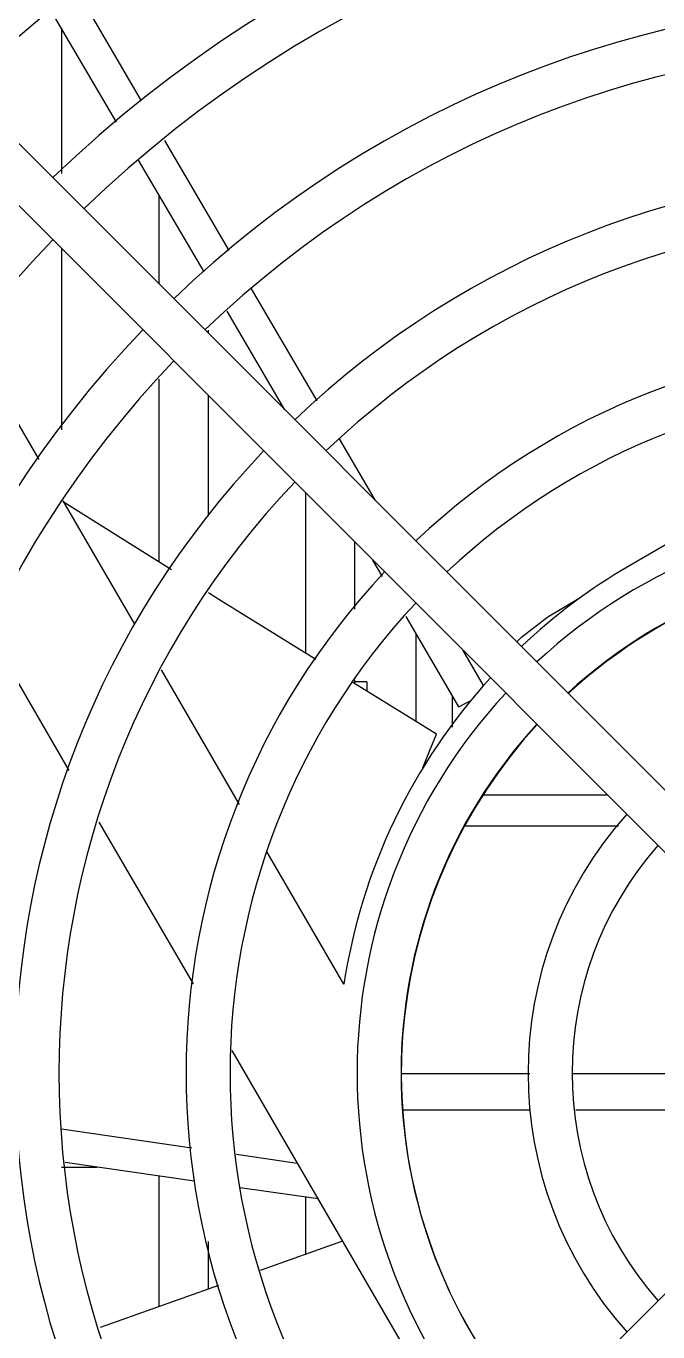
# Model space of a CAD drawing. Header units: millimetres. Extents: x -3 to 101, y -1 to 134.
# Drawn here: x 6.65 to 9.23, y 37.64 to 42.98 of the extents above; entities that cross this region are included whole.
import ezdxf

# ---------------------------------------------------------------- set-up
doc = ezdxf.new("R2010")
doc.units = ezdxf.units.MM

msp = doc.modelspace()

# ---------------------------------------------------------------- linework, layer by layer
for p, q in [((5.5102, 43.6071), (9.6465, 39.4708)), ((5.3829, 43.4798), (9.5193, 39.3435)), ((7.1181, 42.6768), (6.8549, 43.1261)), ((7.0148, 42.5896), (6.7459, 43.0483)), ((6.79, 42.9732), (6.79, 42.3796)), ((7.477, 42.064), (7.2132, 42.5145)), ((7.374, 41.9766), (7.1059, 42.4341)), ((7.19, 41.9273), (7.19, 42.2906)), ((6.79, 42.0727), (6.79, 41.3314)), ((7.8366, 41.45), (7.5683, 41.9081)), ((7.7044, 41.4129), (7.4678, 41.8165)), ((7.39, 41.7387), (7.39, 41.7273)), ((6.6986, 41.2093), (6.4154, 41.6964)), ((7.19, 40.79), (7.19, 41.5387)), ((10.3687, 41.5038), (9.1116, 40.7729)), ((7.39, 41.4727), (7.39, 40.9786)), ((8.0754, 41.0419), (7.9282, 41.2935)), ((7.79, 40.4168), (7.79, 41.0727)), ((7.0901, 40.536), (6.7966, 41.0407)), ((7.2401, 40.7587), (6.8009, 41.0333)), ((7.99, 40.8727), (7.99, 40.5968)), ((8.1043, 40.7306), (8.0647, 40.798)), ((8.4168, 40.1972), (8.2003, 40.5667)), ((6.4911, 40.5051), (6.821, 39.9377)), ((8.24, 40.4989), (8.24, 40.1379)), ((8.5179, 40.2854), (8.4342, 40.4285)), ((7.5187, 39.7988), (7.199, 40.3486)), ((8.3247, 40.0854), (7.9832, 40.2971)), ((7.99, 40.3082), (7.99, 40.2929)), ((8.04, 40.3), (7.99, 40.3)), ((8.04, 40.3), (8.04, 40.2619)), ((8.39, 40.1141), (8.39, 40.243)), ((8.4168, 40.1972), (8.465, 40.2234)), ((8.515, 39.8375), (9.0253, 39.8375)), ((6.9437, 39.7266), (7.3287, 39.0646)), ((8.44, 39.7111), (9.0694, 39.7111)), ((7.946, 39.0639), (7.6322, 39.6037)), ((7.4872, 38.7919), (8.2432, 37.4917)), ((8.1808, 38.6981), (8.7068, 38.6981)), ((8.8802, 38.6981), (9.4049, 38.6981)), ((8.186, 38.55), (8.7074, 38.55)), ((8.8948, 38.55), (9.417, 38.55)), ((7.3242, 38.393), (6.7898, 38.4704)), ((7.7555, 38.3305), (7.5062, 38.3667)), ((6.79, 38.3155), (6.9349, 38.3155)), ((7.3348, 38.2578), (6.8054, 38.3341)), ((7.19, 37.7448), (7.19, 38.2787)), ((7.8401, 38.185), (7.5217, 38.2309)), ((7.79, 37.9589), (7.79, 38.1922)), ((9.5193, 38.0565), (5.3829, 33.9202)), ((7.39, 38.0107), (7.39, 37.8162)), ((7.9404, 38.0126), (7.603, 37.8922))]:
    msp.add_line(p, q)
for points in [[(7.8307, 40.3916), (7.4345, 40.6372), (7.3924, 40.6635)], [(8.6538, 40.4635), (8.674, 40.4846), (8.7807, 40.5656), (8.9162, 40.6462)], [(8.2696, 39.9488), (8.2966, 40.0162), (8.3247, 40.0854)], [(7.433, 37.8315), (6.9951, 37.6752), (6.9483, 37.6587)]]:
    msp.add_lwpolyline(points)
for centre, radius, start, end in [((10.29, 38.7), 5.79, 45.8941, 134.1059), ((10.29, 38.7), 5.61, 45.9227, 134.0773), ((10.29, 38.7), 5.09, 46.0168, 133.9832), ((10.29, 38.7), 4.91, 46.0511, 133.9489), ((10.29, 38.7), 4.39, 46.1756, 133.8244), ((10.29, 38.7), 4.21, 46.2259, 133.7741), ((10.29, 38.7), 3.69, 46.3967, 133.6033), ((10.29, 38.7), 3.51, 46.4685, 133.5315), ((10.29, 38.7), 4.91, 136.0511, 223.9489), ((10.29, 38.7), 4.39, 136.1756, 223.8244), ((10.29, 38.7), 2.99, 46.7317, 133.2683), ((10.29, 38.7), 4.21, 136.2259, 223.7741), ((10.29, 38.7), 2.81, 46.8427, 133.1573), ((10.29, 38.7), 3.69, 136.4027, 223.5973), ((10.29, 38.7), 3.51, 136.4745, 223.5255), ((10.29, 38.7), 2.29, 47.2603, 132.7397), ((10.29, 38.7), 2.11, 47.447, 132.553), ((10.29, 38.6981), 2.1092, 47.4825, 132.5175), ((10.318, 38.6981), 2.4, 120.1758, 133.2909), ((10.29, 38.7), 2.99, 136.7317, 223.2683), ((10.29, 38.7), 2.81, 136.8427, 223.1573), ((10.318, 38.6981), 2.4, 137.6053, 171.2334), ((10.29, 38.7), 2.29, 137.2522, 222.7478), ((10.29, 38.7), 2.11, 137.447, 222.553), ((10.29, 38.6981), 2.1092, 137.4094, 209.8606), ((10.29, 38.7), 1.59, 138.2569, 221.7431), ((10.29, 38.7), 1.41, 138.6808, 221.3192)]:
    msp.add_arc(centre, radius, start, end)

doc.saveas('drawing.dxf')
